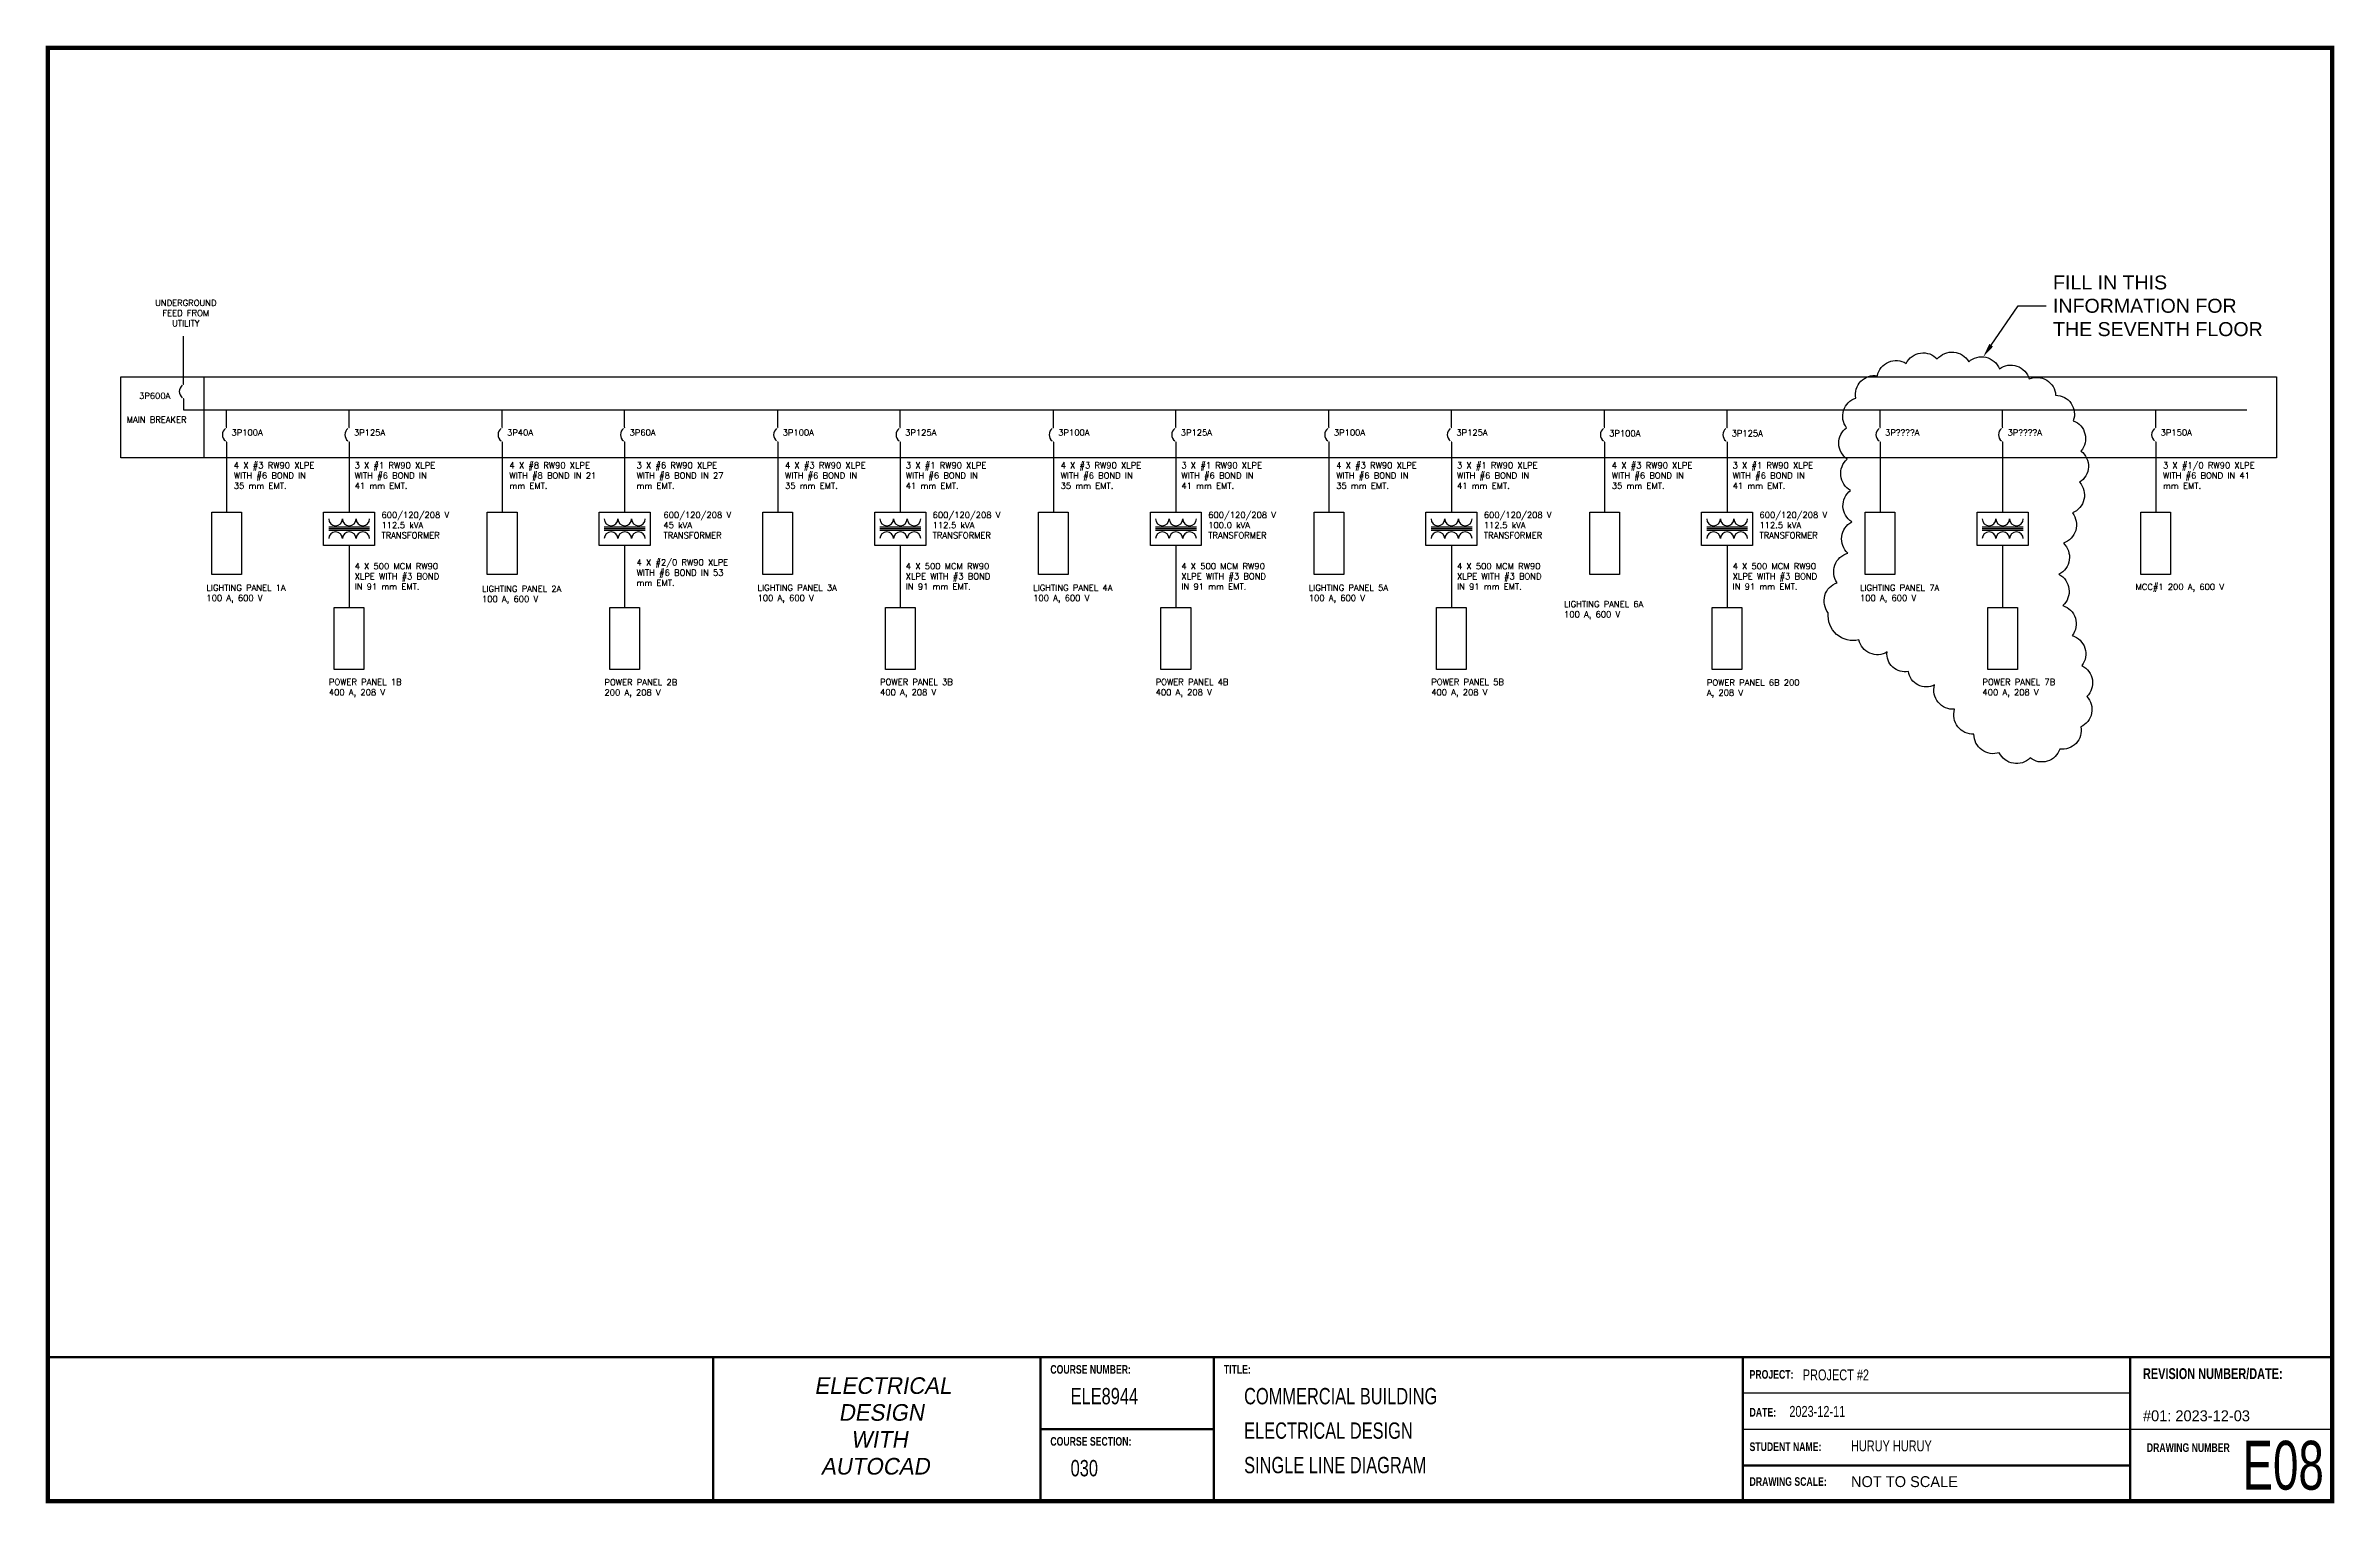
# Paper-space layout 'Single Line' of a CAD drawing. Header units: millimetres. Extents: x 1 to 422, y 1 to 270.
# The model-space entities are those that its viewports show. They can reach past a viewport. Long polylines and large blocks are cut down to what shows.
import ezdxf
from ezdxf import colors
from ezdxf.entities.mleader import LeaderData, LeaderLine
from ezdxf.enums import TextEntityAlignment as Align
from ezdxf.math import Vec2, Vec3

# ---------------------------------------------------------------- set-up
doc = ezdxf.new("R2010")
doc.units = ezdxf.units.MM
for name, color, linetype in [('A-TL-LIN-BRDR', 5, 'Continuous'), ('A-TL-LIN-HORZ', 5, 'Continuous'), ('A-TL-LOGO', 5, 'Continuous'), ('A-TL-TXT-ARCH', 250, 'Continuous'), ('A-TL-TXT-RED', 1, 'Continuous'), ('E-NW-TAB-CCT', 5, 'Continuous'), ('E-SM-DT-DIAG-FEED', 7, 'Continuous'), ('E-SM-DT-DIAG-FEED-TXT', 5, 'Continuous')]:
    doc.layers.add(name, color=color, linetype=linetype)
doc.styles.add('ARCH', font='comic.ttf')
doc.styles.add('ROMANS', font='ROMANS.shx', dxfattribs={"height": 2})
doc.styles.get("Standard").update_dxf_attribs({"font": 'arial.ttf'})
doc.styles.add('TITLE', font='_romant.shx', dxfattribs={"oblique": 10, "bigfont": 'bigfont.shx'})
doc.styles.add('UNIV2', font='', dxfattribs={"width": 0.75, "height": 0.09375})
doc.styles.get('UNIV2').set_extended_font_data('Univers-Light-Normal', bold=True)

# ---------------------------------------------------------------- blocks, each defined once
blk = doc.blocks.new('TITLEBLOCK TABLOID 17X11')
at = {"layer": 'A-TL-LIN-BRDR', "const_width": 79.4}
blk.add_lwpolyline([(0, 0), (41910, 0), (41910, 26670), (0, 26670)], close=True, dxfattribs=at)
at = {"layer": 'A-TL-LIN-BRDR', "const_width": 41.5}
for points in [[(-2, 2642), (41910, 2642)], [(12208, 2642), (12208, 0)], [(18210, 2642), (18210, 0)], [(21393, 2642), (21393, 0)], [(31100, 2642), (31100, 0)], [(38207, 2642), (38207, 0)], [(18210, 1321), (21393, 1321)]]:
    blk.add_lwpolyline(points, dxfattribs=at)
at = {"layer": 'A-TL-LIN-HORZ'}
for p, q in [((38207, 1979), (31100, 1979)), ((41910, 1315), (31100, 1315))]:
    blk.add_line(p, q, dxfattribs=at)
at = {"layer": 'A-TL-LIN-HORZ', "const_width": 41.5}
blk.add_lwpolyline([(38207, 652), (31100, 652)], dxfattribs=at)
at = {"layer": 'A-TL-TXT-ARCH', "style": 'ARCH', "width": 0.75}
for tag, p, height in [('PROJECT#', (32199, 2216), 200), ('COURSE', (18765, 1776), 300), ('TITLE1', (21948, 1776), 300), ('YYYY-MM-DD', (31952, 1546), 200), ('TITLE2', (21948, 1143), 300), ('FULL_NAME', (33083, 913), 200), ('SECTION', (18765, 455), 300), ('TITLE3', (21948, 511), 300)]:
    blk.add_attdef(tag, p, '', height=height, dxfattribs=at)
at = {"layer": 'A-TL-TXT-ARCH', "style": 'ARCH'}
for tag, p in [('REVISION', (38440, 1465)), ('SCALE', (33083, 257))]:
    blk.add_attdef(tag, p, '', height=200, dxfattribs=at)
at = {"layer": 'A-TL-TXT-ARCH', "style": 'ARCH', "width": 0.7}
blk.add_attdef('#', text='', height=900, dxfattribs=at).set_placement((41014, 658), align=Align.MIDDLE_CENTER)
at = {"layer": 'A-TL-TXT-RED', "style": 'TITLE', "oblique": 10}
for s, p in [('ELECTRICAL', (14061, 1967)), ('DESIGN', (14508, 1474)), ('WITH ', (14732, 980)), ('AUTOCAD', (14183, 487))]:
    blk.add_text(s, height=304.8, dxfattribs=at).set_placement(p)
at = {"layer": 'A-TL-TXT-RED', "style": 'UNIV2', "width": 0.75}
for s, height, p in [('COURSE NUMBER:', 158.75, (18393, 2337)), ('TITLE:', 158.8, (21576, 2337)), ('PROJECT:', 158.8, (31222, 2245)), ('REVISION NUMBER/DATE:', 200, (38440, 2239)), ('DATE:', 158.8, (31222, 1551)), ('COURSE SECTION:', 158.75, (18393, 1016)), ('STUDENT NAME:', 158.75, (31222, 918)), ('DRAWING NUMBER', 158.75, (38511, 902)), ('DRAWING SCALE:', 158.75, (31222, 279))]:
    blk.add_text(s, height=height, dxfattribs=at).set_placement(p)

msp = doc.modelspace()

# ---------------------------------------------------------------- linework, layer by layer
at = {"layer": 'E-SM-DT-DIAG-FEED'}
for p, q in [((33194.4, 82513.2), (33194.4, 84077.7)), ((33863.8, 82745.2), (33863.8, 80104.5)), ((33194.3, 82027.1), (33194.3, 81668.7)), ((33194.3, 81668.7), (100576.7, 81668.7)), ((34603.8, 81100.7), (34603.8, 81668.7)), ((38603.8, 81100.7), (38603.8, 81668.7)), ((43603.8, 81100.7), (43603.8, 81668.7)), ((47603.8, 81100.7), (47603.8, 81668.7)), ((52603.8, 81100.7), (52603.8, 81668.7)), ((56603.8, 81100.7), (56603.8, 81668.7)), ((61603.8, 81100.7), (61603.8, 81668.7)), ((65603.8, 81100.7), (65603.8, 81668.7)), ((70603.8, 81100.7), (70603.8, 81668.7)), ((74603.8, 81100.7), (74603.8, 81668.7)), ((79603.8, 81100.7), (79603.8, 81668.7)), ((83603.8, 81100.7), (83603.8, 81668.7)), ((83603.8, 81668.7), (92603.8, 81668.7)), ((88603.8, 81100.7), (88603.8, 81668.7)), ((92603.8, 81100.7), (92603.8, 81668.7)), ((97603.8, 81100.7), (97603.8, 81668.7)), ((34603.7, 80614.5), (34603.7, 78328.3)), ((38603.7, 80614.5), (38603.7, 78328.3)), ((43603.7, 80614.5), (43603.7, 78328.3)), ((47603.7, 80614.5), (47603.7, 78328.3)), ((52603.7, 80614.5), (52603.7, 78328.3)), ((56603.7, 80614.5), (56603.7, 78328.3)), ((61603.7, 80614.5), (61603.7, 78328.3)), ((65603.7, 80614.5), (65603.7, 78328.3)), ((70603.7, 80614.5), (70603.7, 78328.3)), ((74603.7, 80614.5), (74603.7, 78328.3)), ((79603.7, 80614.5), (79603.7, 78328.3)), ((83603.7, 80614.5), (83603.7, 78328.3)), ((88603.7, 80614.5), (88603.7, 78328.3)), ((92603.7, 80614.5), (92603.7, 78328.3)), ((97603.7, 80614.5), (97603.7, 78328.3)), ((39276.5, 77836.7), (37940.5, 77836.7)), ((39276.5, 77783.1), (37940.5, 77783.1)), ((39276.5, 77729.5), (37940.5, 77729.5)), ((48276.5, 77836.7), (46940.5, 77836.7)), ((48276.5, 77783.1), (46940.5, 77783.1)), ((48276.5, 77729.5), (46940.5, 77729.5)), ((57276.5, 77836.7), (55940.5, 77836.7)), ((57276.5, 77783.1), (55940.5, 77783.1)), ((57276.5, 77729.5), (55940.5, 77729.5)), ((66276.5, 77836.7), (64940.5, 77836.7)), ((66276.5, 77783.1), (64940.5, 77783.1)), ((66276.5, 77729.5), (64940.5, 77729.5)), ((75276.5, 77836.7), (73940.5, 77836.7)), ((75276.5, 77783.1), (73940.5, 77783.1)), ((75276.5, 77729.5), (73940.5, 77729.5)), ((84276.5, 77836.7), (82940.5, 77836.7)), ((84276.5, 77783.1), (82940.5, 77783.1)), ((84276.5, 77729.5), (82940.5, 77729.5)), ((93276.5, 77836.7), (91940.5, 77836.7)), ((93276.5, 77783.1), (91940.5, 77783.1)), ((93276.5, 77729.5), (91940.5, 77729.5)), ((38603.7, 77237.9), (38603.7, 75217.3)), ((47603.7, 77237.9), (47603.7, 75217.3)), ((56603.7, 77237.9), (56603.7, 75217.3)), ((65603.7, 77237.9), (65603.7, 75217.3)), ((74603.7, 77237.9), (74603.7, 75217.3)), ((83603.7, 77237.9), (83603.7, 75217.3)), ((92603.7, 77237.9), (92603.7, 75217.3))]:
    msp.add_line(p, q, dxfattribs=at)
at = {"layer": 'E-SM-DT-DIAG-FEED', "color": 6}
msp.add_line((31153.8, 80104.5), (31153.8, 82745.2), dxfattribs=at)
at = {"layer": 'E-SM-DT-DIAG-FEED'}
msp.add_lwpolyline([(86911.4, 75035.9, -0.5205671), (87200.7, 76023.9, -0.5205671), (87553.3, 76987.7, -0.5205671), (87676.4, 78007.5, -0.5205671), (87638.6, 79035.9, -0.5205671), (87532.3, 80060.6, -0.5205671), (87509.8, 81087, -0.5205671), (87811.8, 82053.4, -0.5205671), (88513.7, 82783.1, -0.5205671), (89453.2, 83186.9, -0.5205671), (90471.1, 83330.8, -0.5205671), (91496.2, 83242, -0.5205671), (92499.2, 83009.3, -0.5205671), (93473.4, 82679.3, -0.5205671), (94335.8, 82145.8, -0.5205671), (94911.9, 81314, -0.5205671), (95161.3, 80324.9, -0.5205671), (95117.9, 79302.2, -0.5205671), (94880.8, 78301.5, -0.5205671), (94588, 77313.9, -0.5205671), (94443.1, 76296.5, -0.5205671), (94569.3, 75277.1, -0.5205671), (94878.5, 74294.7, -0.5205671), (95194.2, 73315.2, -0.5205671), (95352.7, 72303.4, -0.5205671), (95154.3, 71316.3, -0.5205671), (94472, 70589.7, -0.5205671), (93501.7, 70299.2, -0.5205671), (92495.3, 70470.8, -0.5205671), (91668.3, 71077.1, -0.5205671), (91035.2, 71889.7, -0.5205671), (90381.7, 72683.9, -0.5205671), (89525.4, 73126.8, -0.5205671), (88831.9, 73761, -0.5205671), (87912.8, 74156.5, -0.5205671)], format="xyb", close=True, dxfattribs=at)
at = {"layer": 'E-SM-DT-DIAG-FEED', "color": 6}
msp.add_lwpolyline([(31153.8, 82745.2), (101542.5, 82745.2), (101542.5, 80104.5), (31153.8, 80104.5)], dxfattribs=at)
at = {"layer": 'E-SM-DT-DIAG-FEED', "const_width": 19.2}
for points in [[(33194.3, 82492, 1), (33194.3, 82511.2, 1)], [(33194.3, 82027.1, 1), (33194.3, 82046.3, 1)], [(34603.7, 81079.5, 1), (34603.7, 81098.7, 1)], [(38603.7, 81079.5, 1), (38603.7, 81098.7, 1)], [(43603.7, 81079.5, 1), (43603.7, 81098.7, 1)], [(47603.7, 81079.5, 1), (47603.7, 81098.7, 1)], [(52603.7, 81079.5, 1), (52603.7, 81098.7, 1)], [(56603.7, 81079.5, 1), (56603.7, 81098.7, 1)], [(61603.7, 81079.5, 1), (61603.7, 81098.7, 1)], [(65603.7, 81079.5, 1), (65603.7, 81098.7, 1)], [(70603.7, 81079.5, 1), (70603.7, 81098.7, 1)], [(74603.7, 81079.5, 1), (74603.7, 81098.7, 1)], [(79603.7, 81079.5, 1), (79603.7, 81098.7, 1)], [(83603.7, 81079.5, 1), (83603.7, 81098.7, 1)], [(88603.7, 81079.5, 1), (88603.7, 81098.7, 1)], [(92603.7, 81079.5, 1), (92603.7, 81098.7, 1)], [(97603.7, 81079.5, 1), (97603.7, 81098.7, 1)], [(34603.7, 80614.5, 1), (34603.7, 80633.7, 1)], [(38603.7, 80614.5, 1), (38603.7, 80633.7, 1)], [(43603.7, 80614.5, 1), (43603.7, 80633.7, 1)], [(47603.7, 80614.5, 1), (47603.7, 80633.7, 1)], [(52603.7, 80614.5, 1), (52603.7, 80633.7, 1)], [(56603.7, 80614.5, 1), (56603.7, 80633.7, 1)], [(61603.7, 80614.5, 1), (61603.7, 80633.7, 1)], [(65603.7, 80614.5, 1), (65603.7, 80633.7, 1)], [(70603.7, 80614.5, 1), (70603.7, 80633.7, 1)], [(74603.7, 80614.5, 1), (74603.7, 80633.7, 1)], [(79603.7, 80614.5, 1), (79603.7, 80633.7, 1)], [(83603.7, 80614.5, 1), (83603.7, 80633.7, 1)], [(88603.7, 80614.5, 1), (88603.7, 80633.7, 1)], [(92603.7, 80614.5, 1), (92603.7, 80633.7, 1)], [(97603.7, 80614.5, 1), (97603.7, 80633.7, 1)]]:
    msp.add_lwpolyline(points, format="xyb", close=True, dxfattribs=at)
at = {"layer": 'E-SM-DT-DIAG-FEED'}
for points in [[(34118.3, 78328.3), (35089.1, 78328.3), (35089.1, 76295.1), (34118.3, 76295.1)], [(39434.6, 78328.3), (39434.6, 77237.9), (37772.8, 77237.9), (37772.8, 78328.3)], [(43118.3, 78328.3), (44089.1, 78328.3), (44089.1, 76295.1), (43118.3, 76295.1)], [(48434.6, 78328.3), (48434.6, 77237.9), (46772.8, 77237.9), (46772.8, 78328.3)], [(52118.3, 78328.3), (53089.1, 78328.3), (53089.1, 76295.1), (52118.3, 76295.1)], [(57434.6, 78328.3), (57434.6, 77237.9), (55772.8, 77237.9), (55772.8, 78328.3)], [(61118.3, 78328.3), (62089.1, 78328.3), (62089.1, 76295.1), (61118.3, 76295.1)], [(66434.6, 78328.3), (66434.6, 77237.9), (64772.8, 77237.9), (64772.8, 78328.3)], [(70118.3, 78328.3), (71089.1, 78328.3), (71089.1, 76295.1), (70118.3, 76295.1)], [(75434.6, 78328.3), (75434.6, 77237.9), (73772.8, 77237.9), (73772.8, 78328.3)], [(79118.3, 78328.3), (80089.1, 78328.3), (80089.1, 76295.1), (79118.3, 76295.1)], [(84434.6, 78328.3), (84434.6, 77237.9), (82772.8, 77237.9), (82772.8, 78328.3)], [(88118.3, 78328.3), (89089.1, 78328.3), (89089.1, 76295.1), (88118.3, 76295.1)], [(93434.6, 78328.3), (93434.6, 77237.9), (91772.8, 77237.9), (91772.8, 78328.3)], [(97118.3, 78328.3), (98089.1, 78328.3), (98089.1, 76295.1), (97118.3, 76295.1)], [(38118.3, 75217.3), (39089.1, 75217.3), (39089.1, 73184), (38118.3, 73184)], [(47118.3, 75217.3), (48089.1, 75217.3), (48089.1, 73184), (47118.3, 73184)], [(56118.3, 75217.3), (57089.1, 75217.3), (57089.1, 73184), (56118.3, 73184)], [(65118.3, 75217.3), (66089.1, 75217.3), (66089.1, 73184), (65118.3, 73184)], [(74118.3, 75217.3), (75089.1, 75217.3), (75089.1, 73184), (74118.3, 73184)], [(83118.3, 75217.3), (84089.1, 75217.3), (84089.1, 73184), (83118.3, 73184)], [(92118.3, 75217.3), (93089.1, 75217.3), (93089.1, 73184), (92118.3, 73184)]]:
    msp.add_lwpolyline(points, close=True, dxfattribs=at)
for centre, radius, start, end in [((33315.2, 82267.4), 256.4, 127.65072, 232.34928), ((34724.5, 80854.8), 256.4, 127.65072, 232.34928), ((38724.5, 80854.8), 256.4, 127.65072, 232.34928), ((43724.5, 80854.8), 256.4, 127.65072, 232.34928), ((47724.5, 80854.8), 256.4, 127.65072, 232.34928), ((52724.5, 80854.8), 256.4, 127.65072, 232.34928), ((56724.5, 80854.8), 256.4, 127.65072, 232.34928), ((61724.5, 80854.8), 256.4, 127.65072, 232.34928), ((65724.5, 80854.8), 256.4, 127.65072, 232.34928), ((70724.5, 80854.8), 256.4, 127.65072, 232.34928), ((74724.5, 80854.8), 256.4, 127.65072, 232.34928), ((79724.5, 80854.8), 256.4, 127.65072, 232.34928), ((83724.5, 80854.8), 256.4, 127.65072, 232.34928), ((88724.5, 80854.8), 256.4, 127.65072, 232.34928), ((92724.5, 80854.8), 256.4, 127.65072, 232.34928), ((97724.5, 80854.8), 256.4, 127.65072, 232.34928), ((38163.1, 78104.8), 222.7, 180, 0), ((38608.5, 78104.8), 222.7, 180, 0), ((39053.8, 78104.8), 222.7, 180, 0), ((47163.1, 78104.8), 222.7, 180, 0), ((47608.5, 78104.8), 222.7, 180, 0), ((48053.8, 78104.8), 222.7, 180, 0), ((56163.1, 78104.8), 222.7, 180, 0), ((56608.5, 78104.8), 222.7, 180, 0), ((57053.8, 78104.8), 222.7, 180, 0), ((65163.1, 78104.8), 222.7, 180, 0), ((65608.5, 78104.8), 222.7, 180, 0), ((66053.8, 78104.8), 222.7, 180, 0), ((74163.1, 78104.8), 222.7, 180, 0), ((74608.5, 78104.8), 222.7, 180, 0), ((75053.8, 78104.8), 222.7, 180, 0), ((83163.1, 78104.8), 222.7, 180, 0), ((83608.5, 78104.8), 222.7, 180, 0), ((84053.8, 78104.8), 222.7, 180, 0), ((92163.1, 78104.8), 222.7, 180, 0), ((92608.5, 78104.8), 222.7, 180, 0), ((93053.8, 78104.8), 222.7, 180, 0), ((38163.1, 77461.4), 222.7, 0, 180), ((38608.5, 77461.4), 222.7, 0, 180), ((39053.8, 77461.4), 222.7, 0, 180), ((47163.1, 77461.4), 222.7, 0, 180), ((47608.5, 77461.4), 222.7, 0, 180), ((48053.8, 77461.4), 222.7, 0, 180), ((56163.1, 77461.4), 222.7, 0, 180), ((56608.5, 77461.4), 222.7, 0, 180), ((57053.8, 77461.4), 222.7, 0, 180), ((65163.1, 77461.4), 222.7, 0, 180), ((65608.5, 77461.4), 222.7, 0, 180), ((66053.8, 77461.4), 222.7, 0, 180), ((74163.1, 77461.4), 222.7, 0, 180), ((74608.5, 77461.4), 222.7, 0, 180), ((75053.8, 77461.4), 222.7, 0, 180), ((83163.1, 77461.4), 222.7, 0, 180), ((83608.5, 77461.4), 222.7, 0, 180), ((84053.8, 77461.4), 222.7, 0, 180), ((92163.1, 77461.4), 222.7, 0, 180), ((92608.5, 77461.4), 222.7, 0, 180), ((93053.8, 77461.4), 222.7, 0, 180)]:
    msp.add_arc(centre, radius, start, end, dxfattribs=at)

# ---------------------------------------------------------------- texts
at = {"layer": 'E-SM-DT-DIAG-FEED-TXT', "style": 'ROMANS'}
for s, p in [('3P600A', (31746.8, 82026.4)), ('MAIN BREAKER', (31343.8, 81246.9)), ('3P100A', (34764.8, 80828.2)), ('3P125A', (38764.8, 80828.2)), ('3P40A', (43764.8, 80828.2)), ('3P60A', (47764.8, 80828.2)), ('3P100A', (52764.8, 80828.2)), ('3P125A', (56764.8, 80828.2)), ('3P100A', (61764.8, 80828.2)), ('3P125A', (65764.8, 80828.2)), ('3P100A', (70764.8, 80828.2)), ('3P125A', (74764.8, 80828.2)), ('3P100A', (79755.3, 80800.7)), ('3P125A', (83755.3, 80800.7)), ('3P????A', (88764.8, 80828.2)), ('3P????A', (92764.8, 80828.2)), ('3P150A', (97764.8, 80828.2))]:
    msp.add_text(s, height=200, dxfattribs=at).set_placement(p)
at = {"layer": 'E-SM-DT-DIAG-FEED-TXT', "char_height": 200, "style": 'ROMANS'}
for s, insert, width, attachment_point in [('UNDERGROUND FEED FROM UTILITY', (33273.2, 85263.5), 2410.081, 2), ('4 X #3 RW90 XLPE WITH #6 BOND IN 35 mm EMT.', (34841.8, 79956.3), 3060.029, 1), ('3 X #1 RW90 XLPE WITH #6 BOND IN 41 mm EMT.', (38786.3, 79956.3), 3060.029, 1), ('4 X #8 RW90 XLPE WITH #8 BOND IN 21 mm EMT.', (43841.8, 79956.3), 3198.356, 1), ('3 X #6 RW90 XLPE WITH #8 BOND IN 27 mm EMT.', (47993.6, 79956.3), 3241.314, 1), ('4 X #3 RW90 XLPE WITH #6 BOND IN 35 mm EMT.', (52841.8, 79956.3), 3060.029, 1), ('3 X #1 RW90 XLPE WITH #6 BOND IN 41 mm EMT.', (56786.3, 79956.3), 3060.029, 1), ('4 X #3 RW90 XLPE WITH #6 BOND IN 35 mm EMT.', (61841.8, 79956.3), 3060.029, 1), ('3 X #1 RW90 XLPE WITH #6 BOND IN 41 mm EMT.', (65786.3, 79956.3), 3060.029, 1), ('4 X #3 RW90 XLPE WITH #6 BOND IN 35 mm EMT.', (70841.8, 79956.3), 3060.029, 1), ('3 X #1 RW90 XLPE WITH #6 BOND IN 41 mm EMT.', (74786.3, 79956.3), 3060.029, 1), ('4 X #3 RW90 XLPE WITH #6 BOND IN 35 mm EMT.', (79841.8, 79956.3), 3060.029, 1), ('3 X #1 RW90 XLPE WITH #6 BOND IN 41 mm EMT.', (83786.3, 79956.3), 3060.029, 1), ('3 X #1/0 RW90 XLPE WITH #6 BOND IN 41 mm EMT.', (97841.8, 79956.3), 3346.445, 1), ('600/120/208 V 112.5 kVA TRANSFORMER', (39663, 78337.5), 2486.367, 1), ('600/120/208 V 45 kVA TRANSFORMER', (48870.3, 78337.5), 2570.084, 1), ('600/120/208 V 112.5 kVA TRANSFORMER', (57663, 78337.5), 2486.367, 1), ('600/120/208 V 100.0 kVA TRANSFORMER', (66663, 78337.5), 2486.367, 1), ('600/120/208 V 112.5 kVA TRANSFORMER', (75663, 78337.5), 2486.367, 1), ('600/120/208 V 112.5 kVA TRANSFORMER', (84663, 78337.5), 2486.367, 1), ('4 X 500 MCM RW90 XLPE WITH #3 BOND IN 91 mm EMT.', (38786.3, 76662.8), 3333.675, 1), ('4 X #2/0 RW90 XLPE WITH #6 BOND IN 53 mm EMT.', (47993.6, 76785.4), 3287.079, 1), ('4 X 500 MCM RW90 XLPE WITH #3 BOND IN 91 mm EMT.', (56786.3, 76662.8), 3333.675, 1), ('4 X 500 MCM RW90 XLPE WITH #3 BOND IN 91 mm EMT.', (65786.3, 76662.8), 3333.675, 1), ('4 X 500 MCM RW90 XLPE WITH #3 BOND IN 91 mm EMT.', (74786.3, 76662.8), 3333.675, 1), ('4 X 500 MCM RW90 XLPE WITH #3 BOND IN 91 mm EMT.', (83786.3, 76662.8), 3333.675, 1), ('LIGHTING PANEL 1A 100 A, 600 V', (33945.8, 75958.4), 3148.056, 1), ('LIGHTING PANEL 2A 100 A, 600 V', (42945.8, 75924), 2998.848, 1), ('LIGHTING PANEL 3A 100 A, 600 V', (51945.8, 75958.4), 3148.056, 1), ('LIGHTING PANEL 4A 100 A, 600 V', (60945.8, 75958.4), 3148.056, 1), ('LIGHTING PANEL 5A 100 A, 600 V', (69945.8, 75958.4), 3148.056, 1), ('LIGHTING PANEL 7A 100 A, 600 V', (87945.8, 75958.4), 3148.056, 1), ('MCC#1 200 A, 600 V', (96945.8, 75986.2), 3742.922, 1), ('LIGHTING PANEL 6A 100 A, 600 V', (78281.9, 75422.8), 3436.022, 1), ('POWER PANEL 1B 400 A, 208 V', (37945.8, 72878.2), 3124.344, 1), ('POWER PANEL 2B 200 A, 208 V', (46945.8, 72870.9), 2906.495, 1), ('POWER PANEL 3B 400 A, 208 V', (55945.8, 72878.2), 3124.344, 1), ('POWER PANEL 4B 400 A, 208 V', (64945.8, 72878.2), 3124.344, 1), ('POWER PANEL 5B 400 A, 208 V', (73945.8, 72878.2), 3124.344, 1), ('POWER PANEL 6B 200 A, 208 V', (82945.8, 72862.2), 3413.358, 1), ('POWER PANEL 7B 400 A, 208 V', (91945.8, 72878.2), 3124.344, 1)]:
    msp.add_mtext(s, dxfattribs=dict(at, insert=insert, width=width, attachment_point=attachment_point))

# ---------------------------------------------------------------- leaders
at = {"layer": 'E-SM-DT-DIAG-FEED-TXT'}
ml = msp.add_multileader_mtext('Standard', dxfattribs=at)
ml.set_content('FILL IN THIS\\PINFORMATION FOR\\PTHE SEVENTH FLOOR', color=256)
ml.set_leader_properties()
ml.build(insert=Vec2(0, 0))
ml.multileader.update_dxf_attribs({"text_left_attachment_type": 2, "text_right_attachment_type": 2, "dogleg_length": 0.36, "arrow_head_size": 457.2, "scale": 25.4})
ctx = ml.context
ctx.base_point, ctx.scale, ctx.char_height, ctx.arrow_head_size, ctx.landing_gap_size, ctx.plane_origin = Vec3(94021.4, 85068.4), 25.4, 457.2, 457.2, 228.6, Vec3(82504.4, 83441.9)
ctx.left_attachment, ctx.right_attachment = 2, 2
notes = []
notes.append((ctx, [(0, (1, 1, 0), (93107, 85068.4), (1, 0), 914.4, [(0, [(91971.7, 83400.5)], 0, [])])]))
ctx.mtext.insert, ctx.mtext.flow_direction = Vec3(94250, 86059), 5
for ctx, leaders in notes:
    for number, flags, end, landing, length, lines in leaders:
        leader = LeaderData()
        leader.index, (leader.has_last_leader_line, leader.has_dogleg_vector, leader.attachment_direction) = number, flags
        leader.last_leader_point, leader.dogleg_vector, leader.dogleg_length = Vec3(end), Vec3(landing), length
        for number, points, colour, breaks in lines:
            line = LeaderLine()
            line.index, line.vertices, line.color, line.breaks = number, Vec3.list(points), colors.encode_raw_color(colour), breaks
            leader.lines.append(line)
        ctx.leaders.append(leader)

psp = doc.layouts.new('Single Line')

# ---------------------------------------------------------------- block references
at = {"layer": 'A-TL-LOGO'}
ref = psp.add_blockref('TITLEBLOCK TABLOID 17X11', (1.28, 1.65), dxfattribs=dict(at, xscale=0.01003927131073935, yscale=0.01003927131073935, zscale=0.01003927131073935))
ref.add_attrib('COURSE', 'ELE8944', (189.66, 19.48), dxfattribs={"layer": 'A-TL-TXT-ARCH', "height": 3.012, "style": 'ARCH', "width": 0.75})
ref.add_attrib('SECTION', '030', (189.66, 6.21), dxfattribs={"layer": 'A-TL-TXT-ARCH', "height": 3.012, "style": 'ARCH', "width": 0.75})
ref.add_attrib('TITLE1', 'COMMERCIAL BUILDING', (221.62, 19.48), dxfattribs={"layer": 'A-TL-TXT-ARCH', "height": 3.0118, "style": 'ARCH', "width": 0.75})
ref.add_attrib('TITLE2', 'ELECTRICAL DESIGN', (221.62, 13.13), dxfattribs={"layer": 'A-TL-TXT-ARCH', "height": 3.0118, "style": 'ARCH', "width": 0.75})
ref.add_attrib('TITLE3', 'SINGLE LINE DIAGRAM', (221.62, 6.78), dxfattribs={"layer": 'A-TL-TXT-ARCH', "height": 3.0118, "style": 'ARCH', "width": 0.75})
ref.add_attrib('PROJECT#', 'PROJECT #2', (324.53, 23.89), dxfattribs={"layer": 'A-TL-TXT-ARCH', "height": 2.008, "style": 'ARCH', "width": 0.75})
ref.add_attrib('YYYY-MM-DD', '2023-12-11', (322.05, 17.17), dxfattribs={"layer": 'A-TL-TXT-ARCH', "height": 2.008, "style": 'ARCH', "width": 0.75})
ref.add_attrib('FULL_NAME', 'HURUY HURUY ', (333.41, 10.82), dxfattribs={"layer": 'A-TL-TXT-ARCH', "height": 2.0079, "style": 'ARCH', "width": 0.75})
ref.add_attrib('SCALE', 'NOT TO SCALE', (333.41, 4.23), dxfattribs={"layer": 'A-TL-TXT-ARCH', "height": 2.0079, "style": 'ARCH'})
ref.add_attrib('REVISION', '#01: 2023-12-03', (387.19, 16.36), dxfattribs={"layer": 'A-TL-TXT-ARCH', "height": 2.0079, "style": 'ARCH'})
ref.add_attrib('#', 'E08', dxfattribs={"layer": 'A-TL-TXT-ARCH', "height": 9, "style": 'ARCH', "width": 0.7}).set_placement((413.02, 8.25), align=Align.MIDDLE_CENTER)

# ---------------------------------------------------------------- viewports
at = {"layer": 'E-NW-TAB-CCT'}
psp.add_viewport(center=(211.65, 148.79), size=(420.75, 241.2208), view_center_point=(66066.2, 72109.94), view_height=42764.8992, dxfattribs=at)

doc.saveas('drawing.dxf')
